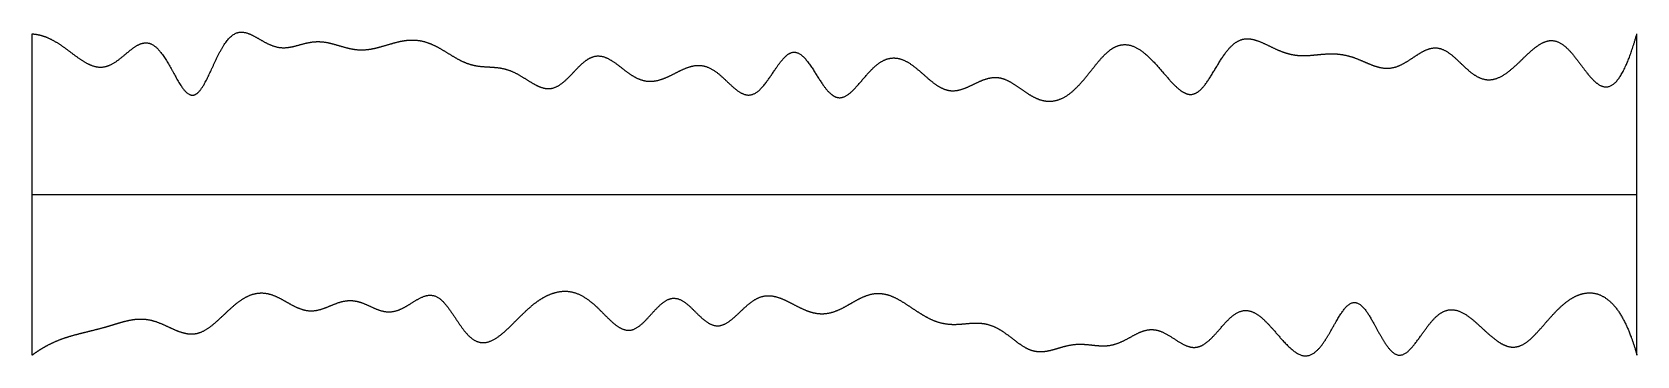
# Model space of a CAD drawing. Header units: millimetres. Extents: x 0 to 10, y 0 to 2.
import ezdxf

# ---------------------------------------------------------------- set-up
doc = ezdxf.new("R2010")
doc.units = ezdxf.units.MM
doc.layers.get('0').update_dxf_attribs({"linetype": 'CONTINUOUS'})

msp = doc.modelspace()

# ---------------------------------------------------------------- linework, layer by layer
for points in [[(0, 2), (0.01, 1.999), (0.03, 1.997), (0.06, 1.991), (0.101, 1.976), (0.152, 1.949), (0.203, 1.914), (0.255, 1.874), (0.307, 1.835), (0.36, 1.804), (0.413, 1.788), (0.466, 1.793), (0.518, 1.82), (0.571, 1.863), (0.623, 1.909), (0.674, 1.943), (0.724, 1.951), (0.772, 1.925), (0.819, 1.867), (0.864, 1.788), (0.908, 1.706), (0.949, 1.641), (0.989, 1.609), (1.028, 1.619), (1.067, 1.67), (1.106, 1.75), (1.146, 1.842), (1.189, 1.926), (1.234, 1.988), (1.283, 2.016), (1.334, 2.012), (1.387, 1.985), (1.442, 1.951), (1.496, 1.923), (1.55, 1.91), (1.604, 1.914), (1.657, 1.928), (1.709, 1.944), (1.762, 1.953), (1.815, 1.952), (1.868, 1.94), (1.921, 1.924), (1.974, 1.908), (2.027, 1.899), (2.08, 1.899), (2.133, 1.908), (2.186, 1.923), (2.239, 1.939), (2.293, 1.954), (2.347, 1.963), (2.401, 1.962), (2.454, 1.951), (2.506, 1.93), (2.557, 1.901), (2.608, 1.869), (2.658, 1.838), (2.709, 1.815), (2.76, 1.8), (2.812, 1.795), (2.865, 1.793), (2.918, 1.789), (2.972, 1.776), (3.026, 1.751), (3.079, 1.717), (3.131, 1.683), (3.183, 1.659), (3.233, 1.654), (3.282, 1.673), (3.331, 1.714), (3.378, 1.765), (3.426, 1.816), (3.474, 1.854), (3.523, 1.868), (3.573, 1.858), (3.624, 1.828), (3.675, 1.787), (3.727, 1.746), (3.78, 1.715), (3.833, 1.701), (3.886, 1.704), (3.94, 1.721), (3.993, 1.747), (4.047, 1.776), (4.101, 1.799), (4.154, 1.808), (4.207, 1.799), (4.26, 1.768), (4.312, 1.722), (4.363, 1.671), (4.413, 1.629), (4.462, 1.611), (4.51, 1.625), (4.557, 1.67), (4.603, 1.737), (4.649, 1.808), (4.694, 1.866), (4.738, 1.894), (4.783, 1.884), (4.828, 1.838), (4.873, 1.769), (4.918, 1.694), (4.963, 1.632), (5.009, 1.598), (5.055, 1.598), (5.102, 1.631), (5.151, 1.685), (5.201, 1.747), (5.253, 1.802), (5.306, 1.84), (5.36, 1.855), (5.414, 1.847), (5.468, 1.82), (5.519, 1.779), (5.57, 1.733), (5.619, 1.69), (5.669, 1.658), (5.719, 1.642), (5.769, 1.645), (5.822, 1.663), (5.874, 1.69), (5.927, 1.715), (5.98, 1.731), (6.031, 1.73), (6.081, 1.711), (6.131, 1.68), (6.181, 1.643), (6.233, 1.608), (6.286, 1.584), (6.34, 1.576), (6.395, 1.585), (6.448, 1.611), (6.498, 1.652), (6.546, 1.704), (6.592, 1.761), (6.636, 1.818), (6.68, 1.869), (6.725, 1.909), (6.772, 1.932), (6.821, 1.937), (6.873, 1.922), (6.926, 1.887), (6.98, 1.837), (7.033, 1.777), (7.085, 1.715), (7.135, 1.661), (7.183, 1.625), (7.228, 1.616), (7.271, 1.636), (7.313, 1.684), (7.355, 1.751), (7.397, 1.824), (7.441, 1.892), (7.487, 1.942), (7.536, 1.97), (7.588, 1.973), (7.642, 1.957), (7.697, 1.931), (7.752, 1.903), (7.806, 1.881), (7.859, 1.867), (7.912, 1.863), (7.964, 1.865), (8.017, 1.871), (8.07, 1.876), (8.123, 1.877), (8.177, 1.87), (8.23, 1.856), (8.283, 1.834), (8.337, 1.81), (8.389, 1.79), (8.442, 1.782), (8.495, 1.789), (8.547, 1.813), (8.599, 1.847), (8.65, 1.883), (8.701, 1.909), (8.751, 1.918), (8.8, 1.903), (8.848, 1.869), (8.896, 1.823), (8.945, 1.775), (8.995, 1.735), (9.047, 1.712), (9.099, 1.711), (9.152, 1.729), (9.205, 1.766), (9.258, 1.814), (9.31, 1.866), (9.361, 1.913), (9.412, 1.948), (9.46, 1.964), (9.508, 1.955), (9.555, 1.924), (9.602, 1.873), (9.647, 1.812), (9.692, 1.751), (9.737, 1.699), (9.781, 1.668), (9.825, 1.664), (9.869, 1.692), (9.913, 1.755), (9.948, 1.835), (9.974, 1.911), (9.991, 1.969), (10, 2)], [(0, 0), (0, 0.08), (0, 0.24), (0, 0.48), (0, 0.8), (0, 1.2), (0, 1.52), (0, 1.76), (0, 1.92), (0, 2)], [(10, 0), (10, 0.08), (10, 0.24), (10, 0.48), (10, 0.8), (10, 1.2), (10, 1.52), (10, 1.76), (10, 1.92), (10, 2)], [(0, 1), (0.4, 1), (1.2, 1), (2.4, 1), (4, 1), (6, 1), (7.6, 1), (8.8, 1), (9.6, 1), (10, 1)], [(0, 0), (0.01, 0.007), (0.03, 0.021), (0.06, 0.041), (0.1, 0.064), (0.151, 0.088), (0.202, 0.107), (0.254, 0.123), (0.306, 0.136), (0.358, 0.149), (0.411, 0.162), (0.464, 0.176), (0.516, 0.192), (0.569, 0.209), (0.622, 0.221), (0.675, 0.227), (0.728, 0.222), (0.781, 0.207), (0.834, 0.183), (0.887, 0.157), (0.939, 0.137), (0.989, 0.127), (1.039, 0.134), (1.087, 0.157), (1.135, 0.194), (1.184, 0.24), (1.234, 0.288), (1.284, 0.332), (1.336, 0.366), (1.389, 0.386), (1.442, 0.39), (1.495, 0.378), (1.547, 0.353), (1.598, 0.323), (1.65, 0.294), (1.701, 0.276), (1.752, 0.272), (1.805, 0.284), (1.857, 0.306), (1.91, 0.329), (1.963, 0.342), (2.015, 0.34), (2.067, 0.323), (2.119, 0.297), (2.171, 0.274), (2.224, 0.264), (2.277, 0.274), (2.331, 0.301), (2.384, 0.337), (2.435, 0.367), (2.484, 0.379), (2.531, 0.365), (2.575, 0.322), (2.618, 0.261), (2.662, 0.192), (2.706, 0.13), (2.754, 0.087), (2.803, 0.071), (2.855, 0.081), (2.908, 0.113), (2.961, 0.159), (3.012, 0.211), (3.061, 0.26), (3.109, 0.305), (3.156, 0.341), (3.204, 0.37), (3.253, 0.389), (3.303, 0.4), (3.355, 0.398), (3.409, 0.381), (3.462, 0.35), (3.515, 0.305), (3.566, 0.252), (3.617, 0.201), (3.666, 0.163), (3.714, 0.147), (3.762, 0.16), (3.809, 0.199), (3.857, 0.253), (3.905, 0.307), (3.954, 0.348), (4.002, 0.361), (4.052, 0.344), (4.101, 0.303), (4.15, 0.251), (4.199, 0.205), (4.248, 0.178), (4.297, 0.179), (4.346, 0.207), (4.395, 0.252), (4.445, 0.301), (4.495, 0.344), (4.547, 0.369), (4.599, 0.373), (4.653, 0.361), (4.706, 0.336), (4.76, 0.307), (4.814, 0.28), (4.867, 0.261), (4.92, 0.254), (4.972, 0.26), (5.024, 0.278), (5.075, 0.305), (5.126, 0.336), (5.177, 0.363), (5.228, 0.382), (5.279, 0.387), (5.331, 0.378), (5.382, 0.357), (5.434, 0.326), (5.485, 0.291), (5.537, 0.257), (5.588, 0.227), (5.639, 0.205), (5.691, 0.193), (5.744, 0.189), (5.797, 0.193), (5.851, 0.199), (5.905, 0.201), (5.957, 0.193), (6.009, 0.173), (6.06, 0.141), (6.109, 0.102), (6.158, 0.064), (6.207, 0.034), (6.257, 0.019), (6.309, 0.02), (6.361, 0.032), (6.415, 0.05), (6.468, 0.064), (6.523, 0.07), (6.576, 0.066), (6.63, 0.059), (6.683, 0.055), (6.735, 0.061), (6.787, 0.08), (6.839, 0.108), (6.89, 0.138), (6.942, 0.159), (6.994, 0.162), (7.046, 0.146), (7.098, 0.114), (7.15, 0.078), (7.201, 0.05), (7.251, 0.042), (7.299, 0.059), (7.346, 0.099), (7.393, 0.152), (7.44, 0.208), (7.487, 0.254), (7.536, 0.28), (7.586, 0.281), (7.637, 0.256), (7.689, 0.21), (7.741, 0.151), (7.794, 0.088), (7.847, 0.033), (7.898, -0.004), (7.949, -0.012), (7.997, 0.012), (8.044, 0.066), (8.089, 0.142), (8.132, 0.222), (8.175, 0.29), (8.217, 0.331), (8.259, 0.333), (8.302, 0.296), (8.344, 0.228), (8.388, 0.146), (8.431, 0.068), (8.475, 0.012), (8.518, -0.01), (8.563, 0.007), (8.608, 0.055), (8.654, 0.121), (8.702, 0.19), (8.752, 0.247), (8.803, 0.281), (8.856, 0.288), (8.909, 0.27), (8.963, 0.234), (9.016, 0.186), (9.069, 0.136), (9.12, 0.092), (9.169, 0.06), (9.217, 0.045), (9.264, 0.05), (9.31, 0.074), (9.355, 0.114), (9.401, 0.165), (9.449, 0.222), (9.498, 0.276), (9.548, 0.323), (9.6, 0.36), (9.652, 0.383), (9.704, 0.391), (9.755, 0.384), (9.804, 0.36), (9.85, 0.321), (9.893, 0.266), (9.932, 0.195), (9.961, 0.125), (9.981, 0.065), (9.994, 0.022), (10, 0)]]:
    msp.add_open_spline(points, degree=5)

doc.saveas('drawing.dxf')
